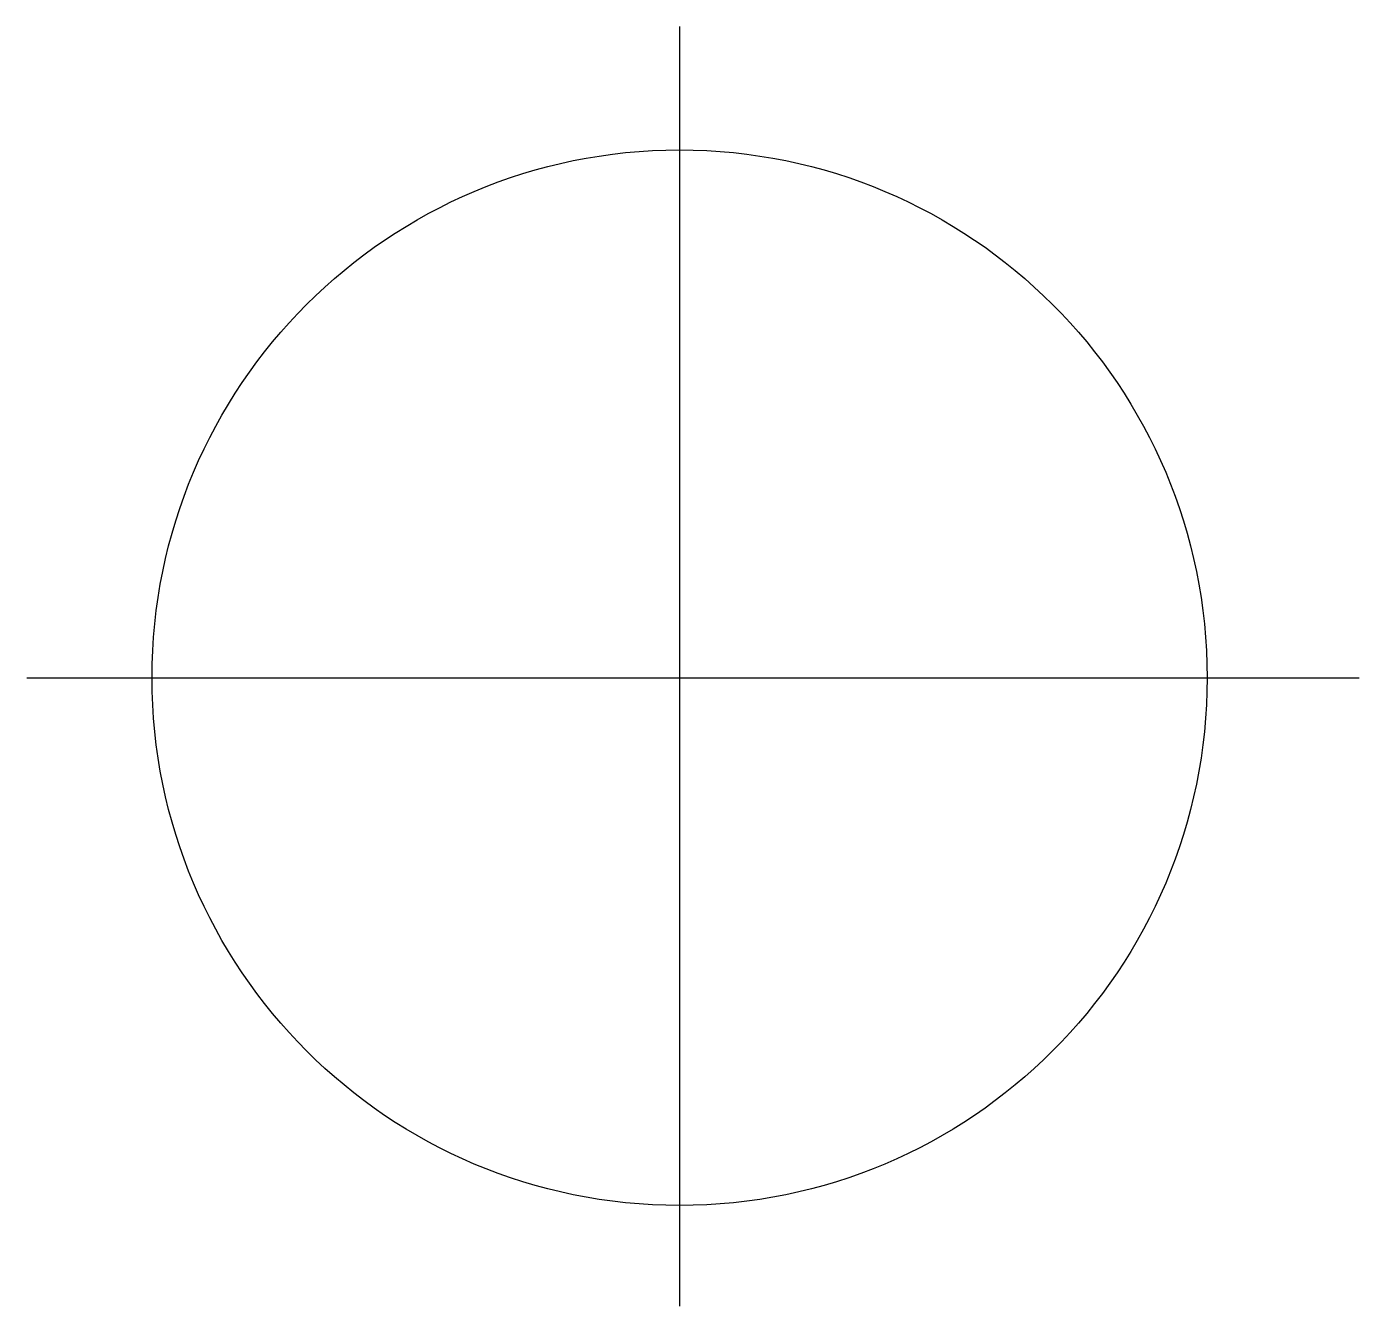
# Model space of a CAD drawing. Header units: millimetres. Extents: x 0 to 126, y -34 to 88.
import ezdxf

# ---------------------------------------------------------------- set-up
doc = ezdxf.new("R2010")
doc.units = ezdxf.units.MM
doc.layers.get('0').update_dxf_attribs({"lineweight": 25, "true_color": 0xffffff})

msp = doc.modelspace()

# ---------------------------------------------------------------- linework, layer by layer
for p, q in [((62, 87.68), (62, -33.55)), ((0.12, 26), (126.42, 26)), ((62, 26), (62, 26))]:
    msp.add_line(p, q)
msp.add_circle((62, 26), 50)

doc.saveas('drawing.dxf')
